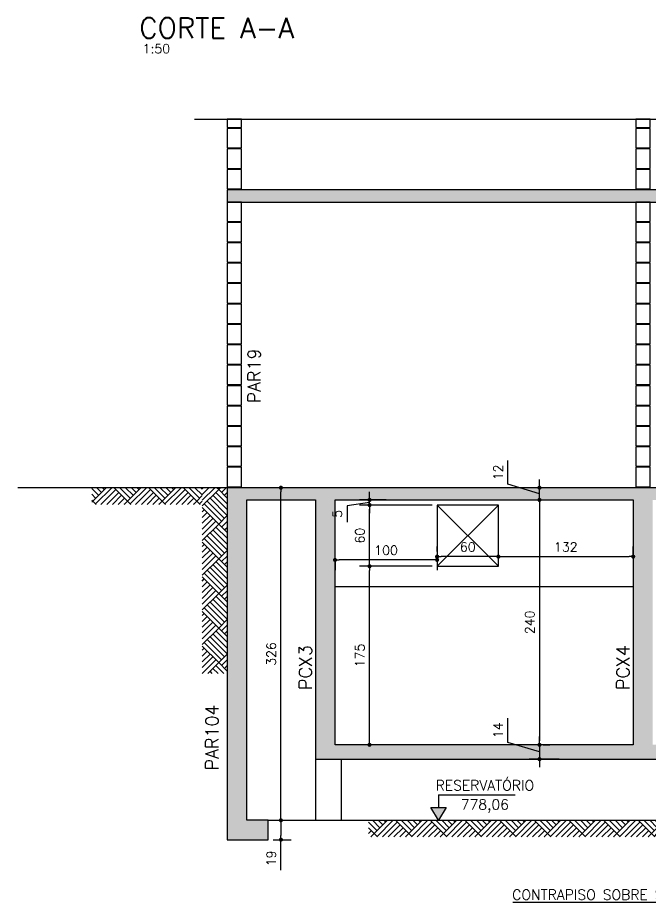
# Model space of a CAD drawing. Extents: x -39962 to 8542, y 35336 to 43602.
# Drawn here: x 5009 to 5628, y 36068 to 36935 of the extents above; entities that cross this region are included whole.
import ezdxf
from ezdxf.enums import TextEntityAlignment as Align

# ---------------------------------------------------------------- set-up
doc = ezdxf.new("R2010")
doc.units = 0
doc.layers.get('0').update_dxf_attribs({"linetype": 'CONTINUOUS'})
doc.layers.get('Defpoints').update_dxf_attribs({"linetype": 'CONTINUOUS'})
for name, color, linetype in [('COTA', 1, 'CONTINUOUS'), ('H2', 252, 'CONTINUOUS'), ('H6', 1, 'CONTINUOUS'), ('LINHA_FINA', 1, 'CONTINUOUS'), ('PENA_1', 1, 'CONTINUOUS'), ('PENA_3', 3, 'CONTINUOUS'), ('T1', 2, 'CONTINUOUS'), ('T2', 3, 'CONTINUOUS'), ('T3', 4, 'CONTINUOUS'), ('TEXTO', 3, 'CONTINUOUS'), ('VIGA', 3, 'CONTINUOUS')]:
    doc.layers.add(name, color=color, linetype=linetype)
doc.styles.add('COTA', font='romans.shx')
doc.styles.add('TEXTO', font='romans.shx', dxfattribs={"height": 10})
doc.styles.add('Texto1', font='romans.shx', dxfattribs={"height": 9})
doc.styles.add('Texto2', font='romans.shx', dxfattribs={"height": 12.5})
doc.styles.add('Texto3', font='romans.shx', dxfattribs={"height": 20})
doc.dimstyles.new('forma', dxfattribs={"dimscale": 5, "dimtxt": 1.8, "dimasz": 0.8, "dimexe": 2, "dimexo": 1, "dimgap": 1, "dimtad": 1, "dimdec": 1, "dimzin": 9, "dimdsep": 46, "dimtxsty": 'COTA', "dimblk1": 'DOT', "dimblk2": 'DOT', "dimsah": 1, "dimcen": 0, "dimdle": 1, "dimclrd": 256, "dimclre": 256, "dimclrt": 2, "dimadec": 0, "dimazin": 0, "dimtfac": 1, "dimtdec": 0, "dimtmove": 0, "dimatfit": 3, "dimfxl": 1, "dimtolj": 1, "dimtzin": 0, "dimarcsym": 0})

# ---------------------------------------------------------------- blocks, each defined once
blk = doc.blocks.new('_Dot')
at = {"color": 0, "linetype": 'ByBlock', "lineweight": -2}
blk.add_line((-0.5, 0), (-1, 0), dxfattribs=at)
at = {"color": 0, "linetype": 'ByBlock', "const_width": 0.5}
blk.add_lwpolyline([(-0.25, 0, 1), (0.25, 0, 1)], format="xyb", close=True, dxfattribs=at)
blk = doc.blocks.new('*D32')
at = {"layer": 'COTA', "lineweight": -2, "transparency": 16777216}
for p, q in [((5268.81, 36474.77), (5256.52, 36474.77)), ((5266.52, 36152.77), (5266.52, 36470.77)), ((5259.04, 36148.77), (5276.52, 36148.77))]:
    blk.add_line(p, q, dxfattribs=at)
at = {"layer": 'Defpoints', "color": 0, "transparency": 16777216}
for p in [(5266.52, 36474.77), (5273.81, 36474.77), (5254.04, 36148.77)]:
    blk.add_point(p, dxfattribs=at)
at = {"layer": 'COTA', "lineweight": -2, "transparency": 16777216, "xscale": 4, "yscale": 4, "zscale": 4}
for p, rotation in [((5266.52, 36474.77), 90), ((5266.52, 36148.77), 270)]:
    blk.add_blockref('_Dot', p, dxfattribs=dict(at, rotation=rotation))
at = {"layer": 'COTA', "color": 2, "transparency": 16777216, "insert": (5257.02, 36311.77), "char_height": 9, "attachment_point": 5, "rotation": 90, "style": 'COTA'}
blk.add_mtext('\\A1;326 ', dxfattribs=at)
blk = doc.blocks.new('*D15')
at = {"layer": 'COTA', "lineweight": -2, "transparency": 16777216}
for p, q in [((5523.49, 36462.77), (5529.77, 36462.77)), ((5519.77, 36458.77), (5519.77, 36226.77)), ((5523.49, 36222.77), (5529.77, 36222.77))]:
    blk.add_line(p, q, dxfattribs=at)
at = {"layer": 'Defpoints', "color": 0, "transparency": 16777216}
for p in [(5518.49, 36462.77), (5518.49, 36222.77), (5519.77, 36222.77)]:
    blk.add_point(p, dxfattribs=at)
at = {"layer": 'COTA', "lineweight": -2, "transparency": 16777216, "xscale": 4, "yscale": 4, "zscale": 4}
for p, rotation in [((5519.77, 36462.77), 90), ((5519.77, 36222.77), 270)]:
    blk.add_blockref('_Dot', p, dxfattribs=dict(at, rotation=rotation))
at = {"layer": 'COTA', "color": 2, "transparency": 16777216, "insert": (5510.27, 36342.77), "char_height": 9, "attachment_point": 5, "rotation": 90, "style": 'COTA'}
blk.add_mtext('\\A1;240 ', dxfattribs=at)
blk = doc.blocks.new('*D16')
at = {"layer": 'COTA', "lineweight": -2, "transparency": 16777216}
for p, q in [((5488.77, 36225.07), (5488.77, 36248.78)), ((5519.77, 36215.77), (5488.77, 36225.07)), ((5519.77, 36226.77), (5519.77, 36230.77)), ((5519.77, 36222.77), (5519.77, 36208.77)), ((5519.77, 36222.77), (5519.77, 36208.77)), ((5523.49, 36222.77), (5529.77, 36222.77)), ((5539.18, 36208.77), (5509.77, 36208.77)), ((5519.77, 36204.77), (5519.77, 36200.77))]:
    blk.add_line(p, q, dxfattribs=at)
at = {"layer": 'Defpoints', "color": 0, "transparency": 16777216}
for p in [(5518.49, 36222.77), (5519.77, 36208.77), (5544.18, 36208.77)]:
    blk.add_point(p, dxfattribs=at)
at = {"layer": 'COTA', "lineweight": -2, "transparency": 16777216, "xscale": 4, "yscale": 4, "zscale": 4}
for p, rotation in [((5519.77, 36222.77), 270), ((5519.77, 36208.77), 90)]:
    blk.add_blockref('_Dot', p, dxfattribs=dict(at, rotation=rotation))
at = {"layer": 'COTA', "color": 2, "transparency": 16777216, "insert": (5479.27, 36236.93), "char_height": 9, "attachment_point": 5, "rotation": 90, "style": 'COTA'}
blk.add_mtext('\\A1;14 ', dxfattribs=at)
blk = doc.blocks.new('*D17')
at = {"layer": 'COTA', "lineweight": -2, "transparency": 16777216}
for p, q in [((5488.77, 36478.07), (5488.77, 36501.36)), ((5519.77, 36468.77), (5488.77, 36478.07)), ((5519.77, 36478.77), (5519.77, 36482.77)), ((5523.12, 36474.77), (5509.77, 36474.77)), ((5519.77, 36462.77), (5519.77, 36474.77)), ((5519.77, 36462.77), (5519.77, 36474.77)), ((5523.49, 36462.77), (5529.77, 36462.77)), ((5519.77, 36458.77), (5519.77, 36454.77))]:
    blk.add_line(p, q, dxfattribs=at)
at = {"layer": 'Defpoints', "color": 0, "transparency": 16777216}
for p in [(5519.77, 36474.77), (5528.12, 36474.77), (5518.49, 36462.77)]:
    blk.add_point(p, dxfattribs=at)
at = {"layer": 'COTA', "lineweight": -2, "transparency": 16777216, "xscale": 4, "yscale": 4, "zscale": 4}
for p, rotation in [((5519.77, 36474.77), 270), ((5519.77, 36462.77), 90)]:
    blk.add_blockref('_Dot', p, dxfattribs=dict(at, rotation=rotation))
at = {"layer": 'COTA', "color": 2, "transparency": 16777216, "insert": (5479.27, 36489.71), "char_height": 9, "attachment_point": 5, "rotation": 90, "style": 'COTA'}
blk.add_mtext('\\A1;12 ', dxfattribs=at)
blk = doc.blocks.new('*D41')
at = {"layer": 'COTA', "lineweight": -2, "transparency": 16777216}
for p, q in [((5259.04, 36148.77), (5276.52, 36148.77)), ((5266.52, 36144.77), (5266.52, 36133.77)), ((5259.04, 36129.77), (5276.52, 36129.77)), ((5266.52, 36100.03), (5266.52, 36129.77))]:
    blk.add_line(p, q, dxfattribs=at)
at = {"layer": 'Defpoints', "color": 0, "transparency": 16777216}
for p in [(5254.04, 36148.77), (5254.04, 36129.77), (5266.52, 36129.77)]:
    blk.add_point(p, dxfattribs=at)
at = {"layer": 'COTA', "lineweight": -2, "transparency": 16777216, "xscale": 4, "yscale": 4, "zscale": 4}
for p, rotation in [((5266.52, 36148.77), 90), ((5266.52, 36129.77), 270)]:
    blk.add_blockref('_Dot', p, dxfattribs=dict(at, rotation=rotation))
at = {"layer": 'COTA', "color": 2, "transparency": 16777216, "insert": (5257.02, 36111.46), "char_height": 9, "attachment_point": 5, "rotation": 90, "style": 'COTA'}
blk.add_mtext('\\A1;19 ', dxfattribs=at)
blk = doc.blocks.new('elevação_d')
at = {"layer": 'LINHA_FINA', "linetype": 'Continuous'}
blk.add_hatch(color=256, dxfattribs=at).paths.add_polyline_path([(0, 0), (1.5, 2.5), (-1.5, 2.5)])
at = {"layer": 'LINHA_FINA'}
for p, q in [((0, 5), (0, 2.5)), ((0, 5), (15, 5)), ((0, 0), (-1.5, 2.5)), ((-1.5, 2.5), (1.5, 2.5)), ((1.5, 2.5), (0, 0))]:
    blk.add_line(p, q, dxfattribs=at)
at = {"layer": 'TEXTO', "linetype": 'Continuous', "style": 'TEXTO'}
for p in [(9.07, 5.25), (9.07, 1.5)]:
    blk.add_attdef('XXXX.XX', text='', height=2, dxfattribs=at).set_placement(p, align=Align.BOTTOM_CENTER)
blk = doc.blocks.new('*D42')
at = {"layer": 'COTA', "lineweight": -2, "transparency": 16777216}
for p, q in [((5414.54, 36397.77), (5343.35, 36397.77)), ((5353.35, 36226.77), (5353.35, 36393.77)), ((5373.57, 36222.77), (5343.35, 36222.77))]:
    blk.add_line(p, q, dxfattribs=at)
at = {"layer": 'Defpoints', "color": 0, "transparency": 16777216}
for p in [(5353.35, 36397.77), (5419.54, 36397.77), (5378.57, 36222.77)]:
    blk.add_point(p, dxfattribs=at)
at = {"layer": 'COTA', "lineweight": -2, "transparency": 16777216, "xscale": 4, "yscale": 4, "zscale": 4}
for p, rotation in [((5353.35, 36397.77), 90), ((5353.35, 36222.77), 270)]:
    blk.add_blockref('_Dot', p, dxfattribs=dict(at, rotation=rotation))
at = {"layer": 'COTA', "color": 2, "transparency": 16777216, "insert": (5343.85, 36310.27), "char_height": 9, "attachment_point": 5, "rotation": 90, "style": 'COTA'}
blk.add_mtext('\\A1;175 ', dxfattribs=at)
blk = doc.blocks.new('*D43')
at = {"layer": 'COTA', "lineweight": -2, "transparency": 16777216}
for p, q in [((5414.54, 36457.77), (5343.35, 36457.77)), ((5353.35, 36401.77), (5353.35, 36453.77)), ((5414.54, 36397.77), (5343.35, 36397.77))]:
    blk.add_line(p, q, dxfattribs=at)
at = {"layer": 'Defpoints', "color": 0, "transparency": 16777216}
for p in [(5353.35, 36457.77), (5419.54, 36457.77), (5419.54, 36397.77)]:
    blk.add_point(p, dxfattribs=at)
at = {"layer": 'COTA', "lineweight": -2, "transparency": 16777216, "xscale": 4, "yscale": 4, "zscale": 4}
for p, rotation in [((5353.35, 36457.77), 90), ((5353.35, 36397.77), 270)]:
    blk.add_blockref('_Dot', p, dxfattribs=dict(at, rotation=rotation))
at = {"layer": 'COTA', "color": 2, "transparency": 16777216, "insert": (5343.85, 36427.77), "char_height": 9, "attachment_point": 5, "rotation": 90, "style": 'COTA'}
blk.add_mtext('\\A1;60 ', dxfattribs=at)
blk = doc.blocks.new('*D44')
at = {"layer": 'COTA', "lineweight": -2, "transparency": 16777216}
for p, q in [((5353.35, 36466.77), (5353.35, 36470.77)), ((5353.35, 36460.27), (5331.35, 36457.14)), ((5369.74, 36462.77), (5343.35, 36462.77)), ((5353.35, 36457.77), (5353.35, 36462.77)), ((5353.35, 36457.77), (5353.35, 36462.77)), ((5331.35, 36457.14), (5331.35, 36441.14)), ((5414.54, 36457.77), (5343.35, 36457.77)), ((5353.35, 36453.77), (5353.35, 36449.77))]:
    blk.add_line(p, q, dxfattribs=at)
at = {"layer": 'Defpoints', "color": 0, "transparency": 16777216}
for p in [(5353.35, 36462.77), (5374.74, 36462.77), (5419.54, 36457.77)]:
    blk.add_point(p, dxfattribs=at)
at = {"layer": 'COTA', "lineweight": -2, "transparency": 16777216, "xscale": 4, "yscale": 4, "zscale": 4}
for p, rotation in [((5353.35, 36462.77), 270), ((5353.35, 36457.77), 90)]:
    blk.add_blockref('_Dot', p, dxfattribs=dict(at, rotation=rotation))
at = {"layer": 'COTA', "color": 2, "transparency": 16777216, "insert": (5321.85, 36449.14), "char_height": 9, "attachment_point": 5, "rotation": 90, "style": 'COTA'}
blk.add_mtext('\\A1;5 ', dxfattribs=at)
blk = doc.blocks.new('*D46')
at = {"layer": 'COTA', "lineweight": -2, "transparency": 16777216}
for p, q in [((5319.54, 36403.07), (5319.54, 36393.97)), ((5415.54, 36403.97), (5323.54, 36403.97)), ((5419.54, 36403.07), (5419.54, 36393.97))]:
    blk.add_line(p, q, dxfattribs=at)
at = {"layer": 'Defpoints', "color": 0, "transparency": 16777216}
for p in [(5319.54, 36408.07), (5419.54, 36408.07), (5319.54, 36403.97)]:
    blk.add_point(p, dxfattribs=at)
at = {"layer": 'COTA', "lineweight": -2, "transparency": 16777216, "xscale": 4, "yscale": 4, "zscale": 4, "rotation": 180}
blk.add_blockref('_Dot', (5319.54, 36403.97), dxfattribs=at)
at = {"layer": 'COTA', "lineweight": -2, "transparency": 16777216, "xscale": 4, "yscale": 4, "zscale": 4}
blk.add_blockref('_Dot', (5419.54, 36403.97), dxfattribs=at)
at = {"layer": 'COTA', "color": 2, "transparency": 16777216, "insert": (5369.54, 36413.47), "char_height": 9, "attachment_point": 5, "style": 'COTA'}
blk.add_mtext('\\A1;100 ', dxfattribs=at)
blk = doc.blocks.new('*D47')
at = {"layer": 'COTA', "lineweight": -2, "transparency": 16777216}
for p, q in [((5479.54, 36408.97), (5479.54, 36417.21)), ((5611.54, 36408.97), (5611.54, 36417.21)), ((5483.54, 36407.21), (5607.54, 36407.21))]:
    blk.add_line(p, q, dxfattribs=at)
at = {"layer": 'Defpoints', "color": 0, "transparency": 16777216}
for p in [(5611.54, 36407.21), (5479.54, 36403.97), (5611.54, 36403.97)]:
    blk.add_point(p, dxfattribs=at)
at = {"layer": 'COTA', "lineweight": -2, "transparency": 16777216, "xscale": 4, "yscale": 4, "zscale": 4, "rotation": 180}
blk.add_blockref('_Dot', (5479.54, 36407.21), dxfattribs=at)
at = {"layer": 'COTA', "lineweight": -2, "transparency": 16777216, "xscale": 4, "yscale": 4, "zscale": 4}
blk.add_blockref('_Dot', (5611.54, 36407.21), dxfattribs=at)
at = {"layer": 'COTA', "color": 2, "transparency": 16777216, "insert": (5545.54, 36416.71), "char_height": 9, "attachment_point": 5, "style": 'COTA'}
blk.add_mtext('\\A1;132 ', dxfattribs=at)
blk = doc.blocks.new('*D50')
at = {"layer": 'COTA', "lineweight": -2, "transparency": 16777216}
for p, q in [((5419.54, 36412.21), (5419.54, 36417.21)), ((5479.54, 36408.97), (5479.54, 36417.21)), ((5475.54, 36407.21), (5423.54, 36407.21))]:
    blk.add_line(p, q, dxfattribs=at)
at = {"layer": 'Defpoints', "color": 0, "transparency": 16777216}
for p in [(5419.54, 36407.21), (5419.54, 36407.21), (5479.54, 36403.97)]:
    blk.add_point(p, dxfattribs=at)
at = {"layer": 'COTA', "lineweight": -2, "transparency": 16777216, "xscale": 4, "yscale": 4, "zscale": 4, "rotation": 180}
blk.add_blockref('_Dot', (5419.54, 36407.21), dxfattribs=at)
at = {"layer": 'COTA', "lineweight": -2, "transparency": 16777216, "xscale": 4, "yscale": 4, "zscale": 4}
blk.add_blockref('_Dot', (5479.54, 36407.21), dxfattribs=at)
at = {"layer": 'COTA', "color": 2, "transparency": 16777216, "insert": (5449.54, 36416.71), "char_height": 9, "attachment_point": 5, "style": 'COTA'}
blk.add_mtext('\\A1;60 ', dxfattribs=at)

msp = doc.modelspace()

# ---------------------------------------------------------------- hatches: boundary and pattern name
at = {"layer": 'H2'}
for points in [[(5214.04, 36754.77), (6254.23, 36754.77), (6254.23, 36766.77), (5214.04, 36766.77)], [(6248.14, 36462.77), (6242.68, 36464.35), (6265.77, 36467.68), (6254.23, 36471.01), (6254.23, 36474.77), (5214.04, 36474.77), (5214.04, 36129.77), (5254.04, 36129.77), (5254.04, 36148.77), (5233.04, 36148.77), (5233.04, 36462.77), (5300.54, 36462.77), (5300.54, 36397.82), (5319.54, 36397.82), (5319.54, 36462.77), (5611.54, 36462.77), (5611.54, 36397.82), (5630.54, 36397.82), (5630.54, 36462.77), (5922.54, 36462.77), (5922.54, 36397.82), (5941.54, 36397.82), (5941.54, 36462.77)], [(5941.54, 36177.77), (5941.54, 36397.82), (5922.54, 36397.82), (5922.54, 36222.77), (5630.54, 36222.77), (5630.54, 36397.82), (5611.54, 36397.82), (5611.54, 36222.77), (5319.54, 36222.77), (5319.54, 36397.82), (5300.54, 36397.82), (5300.54, 36208.77), (5941.54, 36208.77)]]:
    msp.add_hatch(color=256, dxfattribs=at).paths.add_polyline_path(points)
at = {"layer": 'H6'}
h = msp.add_hatch(dxfattribs=at)
h.set_pattern_fill('AR-PARQ1', color=256, scale=2, angle=45, style=0)
h.set_pattern_definition([(135, (7254.503, -228.66), (-33.941125, 0), [24, -24]), (135, (7257.332, -225.832), (-33.941125, 0), [24, -24]), (135, (7260.16, -223.003), (-33.941125, 0), [24, -24]), (135, (7262.988, -220.175), (-33.941125, 0), [24, -24]), (135, (7265.817, -217.346), (-33.941125, 0), [24, -24]), (135, (7268.645, -214.518), (-33.941125, 0), [24, -24]), (135, (7271.474, -211.69), (-33.941125, 0), [24, -24]), (45, (7237.533, -211.69), (33.941125, 0), [24, -24]), (45, (7234.704, -208.86), (33.941125, 0), [24, -24]), (45, (7231.876, -206.033), (33.941125, 0), [24, -24]), (45, (7229.047, -203.204), (33.941125, 0), [24, -24]), (45, (7226.22, -200.376), (33.941125, 0), [24, -24]), (45, (7223.39, -197.547), (33.941125, 0), [24, -24]), (45, (7220.562, -194.72), (33.941125, 0), [24, -24])])
h.paths.add_polyline_path([(5189.49, 36458.46), (5189.49, 36474.77), (5081.33, 36474.77), (5081.33, 36458.46)])
h = msp.add_hatch(dxfattribs=at)
h.set_pattern_fill('AR-PARQ1', color=256, scale=2, angle=45, style=0)
h.set_pattern_definition([(135, (7242.09, -115.567), (-33.941125, 0), [24, -24]), (135, (7244.918, -112.739), (-33.941125, 0), [24, -24]), (135, (7247.747, -109.91), (-33.941125, 0), [24, -24]), (135, (7250.575, -107.082), (-33.941125, 0), [24, -24]), (135, (7253.403, -104.253), (-33.941125, 0), [24, -24]), (135, (7256.232, -101.425), (-33.941125, 0), [24, -24]), (135, (7259.06, -98.596), (-33.941125, 0), [24, -24]), (45, (7225.12, -98.596), (33.941125, 0), [24, -24]), (45, (7222.29, -95.768), (33.941125, 0), [24, -24]), (45, (7219.462, -92.94), (33.941125, 0), [24, -24]), (45, (7216.634, -90.11), (33.941125, 0), [24, -24]), (45, (7213.805, -87.283), (33.941125, 0), [24, -24]), (45, (7210.977, -84.454), (33.941125, 0), [24, -24]), (45, (7208.149, -81.626), (33.941125, 0), [24, -24])])
h.paths.add_polyline_path([(5189.49, 36292.6), (5214.04, 36292.6), (5213.69, 36474.77), (5189.49, 36474.77)])
h = msp.add_hatch(dxfattribs=at)
h.set_pattern_fill('AR-PARQ1', color=256, scale=2, angle=45, style=0)
h.set_pattern_definition([(135, (7699.82, -554.66), (-33.941125, 0), [24, -24]), (135, (7702.648, -551.832), (-33.941125, 0), [24, -24]), (135, (7705.477, -549.003), (-33.941125, 0), [24, -24]), (135, (7708.305, -546.175), (-33.941125, 0), [24, -24]), (135, (7711.134, -543.346), (-33.941125, 0), [24, -24]), (135, (7713.962, -540.518), (-33.941125, 0), [24, -24]), (135, (7716.79, -537.69), (-33.941125, 0), [24, -24]), (45, (7682.85, -537.69), (33.941125, 0), [24, -24]), (45, (7680.02, -534.86), (33.941125, 0), [24, -24]), (45, (7677.193, -532.033), (33.941125, 0), [24, -24]), (45, (7674.364, -529.204), (33.941125, 0), [24, -24]), (45, (7671.536, -526.376), (33.941125, 0), [24, -24]), (45, (7668.707, -523.547), (33.941125, 0), [24, -24]), (45, (7665.88, -520.72), (33.941125, 0), [24, -24])])
h.paths.add_polyline_path([(5634.81, 36132.46), (5634.81, 36148.77), (5352.29, 36148.77), (5352.29, 36132.46)])

# ---------------------------------------------------------------- linework, layer by layer
at = {"layer": 'COTA'}
msp.add_line((5254.04, 36148.77), (5916.54, 36148.77), dxfattribs=at)
at = {"layer": 'LINHA_FINA'}
for p, q in [((5182, 36836.09), (5730.2, 36836.09)), ((5493.61, 36068.4), (5692.01, 36068.4))]:
    msp.add_line(p, q, dxfattribs=at)
at = {"layer": 'PENA_1'}
for p, q in [((5214.04, 36474.77), (5008.79, 36474.77)), ((5319.54, 36377.77), (5611.54, 36377.77)), ((5300.54, 36208.77), (5300.54, 36148.77)), ((5325.54, 36208.77), (5325.54, 36148.77))]:
    msp.add_line(p, q, dxfattribs=at)
for points in [[(5228.04, 36836.09), (5214.04, 36836.09), (5214.04, 36827.77), (5228.04, 36827.77), (5228.04, 36836.09)], [(5628.04, 36836.09), (5614.04, 36836.09), (5614.04, 36827.77), (5628.04, 36827.77), (5628.04, 36836.09)], [(5228.04, 36826.77), (5214.04, 36826.77), (5214.04, 36807.77), (5228.04, 36807.77), (5228.04, 36826.77)], [(5628.04, 36826.77), (5614.04, 36826.77), (5614.04, 36807.77), (5628.04, 36807.77), (5628.04, 36826.77)], [(5228.04, 36806.77), (5214.04, 36806.77), (5214.04, 36787.77), (5228.04, 36787.77), (5228.04, 36806.77)], [(5628.04, 36806.77), (5614.04, 36806.77), (5614.04, 36787.77), (5628.04, 36787.77), (5628.04, 36806.77)], [(5228.04, 36786.77), (5214.04, 36786.77), (5214.04, 36767.77), (5228.04, 36767.77), (5228.04, 36786.77)], [(5628.04, 36786.77), (5614.04, 36786.77), (5614.04, 36767.77), (5628.04, 36767.77), (5628.04, 36786.77)], [(5228.04, 36754.77), (5214.04, 36754.77), (5214.04, 36735.77), (5228.04, 36735.77), (5228.04, 36754.77)], [(5628.04, 36754.77), (5614.04, 36754.77), (5614.04, 36735.77), (5628.04, 36735.77), (5628.04, 36754.77)], [(5228.04, 36734.77), (5214.04, 36734.77), (5214.04, 36715.77), (5228.04, 36715.77), (5228.04, 36734.77)], [(5628.04, 36734.77), (5614.04, 36734.77), (5614.04, 36715.77), (5628.04, 36715.77), (5628.04, 36734.77)], [(5228.04, 36714.77), (5214.04, 36714.77), (5214.04, 36695.77), (5228.04, 36695.77), (5228.04, 36714.77)], [(5628.04, 36714.77), (5614.04, 36714.77), (5614.04, 36695.77), (5628.04, 36695.77), (5628.04, 36714.77)], [(5228.04, 36694.77), (5214.04, 36694.77), (5214.04, 36675.77), (5228.04, 36675.77), (5228.04, 36694.77)], [(5628.04, 36694.77), (5614.04, 36694.77), (5614.04, 36675.77), (5628.04, 36675.77), (5628.04, 36694.77)], [(5228.04, 36674.77), (5214.04, 36674.77), (5214.04, 36655.77), (5228.04, 36655.77), (5228.04, 36674.77)], [(5628.04, 36674.77), (5614.04, 36674.77), (5614.04, 36655.77), (5628.04, 36655.77), (5628.04, 36674.77)], [(5228.04, 36654.77), (5214.04, 36654.77), (5214.04, 36635.77), (5228.04, 36635.77), (5228.04, 36654.77)], [(5628.04, 36654.77), (5614.04, 36654.77), (5614.04, 36635.77), (5628.04, 36635.77), (5628.04, 36654.77)], [(5228.04, 36634.77), (5214.04, 36634.77), (5214.04, 36615.77), (5228.04, 36615.77), (5228.04, 36634.77)], [(5628.04, 36634.77), (5614.04, 36634.77), (5614.04, 36615.77), (5628.04, 36615.77), (5628.04, 36634.77)], [(5228.04, 36614.77), (5214.04, 36614.77), (5214.04, 36595.77), (5228.04, 36595.77), (5228.04, 36614.77)], [(5628.04, 36614.77), (5614.04, 36614.77), (5614.04, 36595.77), (5628.04, 36595.77), (5628.04, 36614.77)], [(5228.04, 36594.77), (5214.04, 36594.77), (5214.04, 36575.77), (5228.04, 36575.77), (5228.04, 36594.77)], [(5628.04, 36594.77), (5614.04, 36594.77), (5614.04, 36575.77), (5628.04, 36575.77), (5628.04, 36594.77)], [(5228.04, 36574.77), (5214.04, 36574.77), (5214.04, 36555.77), (5228.04, 36555.77), (5228.04, 36574.77)], [(5628.04, 36574.77), (5614.04, 36574.77), (5614.04, 36555.77), (5628.04, 36555.77), (5628.04, 36574.77)], [(5228.04, 36554.77), (5214.04, 36554.77), (5214.04, 36535.77), (5228.04, 36535.77), (5228.04, 36554.77)], [(5628.04, 36554.77), (5614.04, 36554.77), (5614.04, 36535.77), (5628.04, 36535.77), (5628.04, 36554.77)], [(5228.04, 36534.77), (5214.04, 36534.77), (5214.04, 36515.77), (5228.04, 36515.77), (5228.04, 36534.77)], [(5628.04, 36534.77), (5614.04, 36534.77), (5614.04, 36515.77), (5628.04, 36515.77), (5628.04, 36534.77)], [(5228.04, 36514.77), (5214.04, 36514.77), (5214.04, 36495.77), (5228.04, 36495.77), (5228.04, 36514.77)], [(5628.04, 36514.77), (5614.04, 36514.77), (5614.04, 36495.77), (5628.04, 36495.77), (5628.04, 36514.77)], [(5228.04, 36494.77), (5214.04, 36494.77), (5214.04, 36475.77), (5228.04, 36475.77), (5228.04, 36494.77)], [(5628.04, 36494.77), (5614.04, 36494.77), (5614.04, 36475.77), (5628.04, 36475.77), (5628.04, 36494.77)], [(5419.54, 36397.77), (5479.54, 36457.77)], [(5479.54, 36397.77), (5419.54, 36457.77)]]:
    msp.add_lwpolyline(points, dxfattribs=at)
at = {"layer": 'PENA_3'}
msp.add_lwpolyline([(5214.04, 36754.77), (6254.23, 36754.77), (6254.23, 36766.77), (5214.04, 36766.77), (5214.04, 36754.77)], dxfattribs=at)
at = {"layer": 'VIGA'}
for points in [[(6254.23, 36474.77), (5214.04, 36474.77), (5214.04, 36129.77), (5254.04, 36129.77), (5254.04, 36148.77), (5233.04, 36148.77), (5233.04, 36462.77), (5300.54, 36462.77), (5300.54, 36208.77), (5941.54, 36208.77), (5941.54, 36462.77), (6254.23, 36462.77)], [(5419.54, 36457.77), (5419.54, 36397.77), (5479.54, 36397.77), (5479.54, 36457.77), (5419.54, 36457.77)]]:
    msp.add_lwpolyline(points, dxfattribs=at)
msp.add_lwpolyline([(5611.54, 36462.77), (5611.54, 36222.77), (5319.54, 36222.77), (5319.54, 36462.77)], close=True, dxfattribs=at)

# ---------------------------------------------------------------- block references
at = {"layer": 'PENA_3'}
ref = msp.add_blockref('elevação_d', (5420.95, 36148.77), dxfattribs=dict(at, xscale=5, yscale=5, zscale=5))
ref.add_attrib('XXXX.XX', 'RESERVATÓRIO', dxfattribs={"layer": 'TEXTO', "linetype": 'Continuous', "height": 10, "style": 'TEXTO'}).set_placement((5466.3, 36175.02), align=Align.BOTTOM_CENTER)
ref.add_attrib('XXXX.XX', '778,06', dxfattribs={"layer": 'TEXTO', "linetype": 'Continuous', "height": 10, "style": 'TEXTO'}).set_placement((5466.3, 36156.27), align=Align.BOTTOM_CENTER)

# ---------------------------------------------------------------- texts
at = {"layer": 'T1', "style": 'Texto1'}
msp.add_text('1:50', height=9, dxfattribs=at).set_placement((5131.06, 36900.53))
at = {"layer": 'T2', "style": 'Texto2'}
for s, p in [('PAR19', (5246.55, 36557.61)), ('PCX3', (5296.79, 36276.54)), ('PCX4', (5607.79, 36276.54)), ('PAR104', (5205.29, 36197.85))]:
    msp.add_text(s, height=12.5, rotation=90, dxfattribs=at).set_placement(p)
at = {"layer": 'T3', "style": 'Texto3'}
msp.add_text('CORTE A-A', height=20, dxfattribs=at).set_placement((5127.83, 36915.43))
at = {"layer": 'TEXTO', "style": 'TEXTO'}
msp.add_text('CONTRAPISO SOBRE SOLO', height=10, dxfattribs=at).set_placement((5493.06, 36070.85))

# ---------------------------------------------------------------- dimensions: what is measured, and where the dimension line sits
at = {"layer": 'COTA'}
for base, p1, p2, override, picture, middle in [((5519.77, 36474.77), (5518.49, 36462.77), (5528.12, 36474.77), {"dimpost": ' ', "dimtmove": 1}, '*D17', (5479.27, 36483.07)), ((5266.52, 36474.77), (5254.04, 36148.77), (5273.81, 36474.77), {"dimpost": ' '}, '*D32', (5257.02, 36311.77)), ((5353.35, 36457.77), (5419.54, 36397.77), (5419.54, 36457.77), {"dimpost": ' ', "dimtmove": 1}, '*D43', (5343.85, 36427.77)), ((5519.77, 36222.77), (5518.49, 36462.77), (5518.49, 36222.77), {"dimpost": ' '}, '*D15', (5510.27, 36342.77)), ((5353.35, 36397.77), (5378.57, 36222.77), (5419.54, 36397.77), {"dimpost": ' '}, '*D42', (5343.85, 36310.27)), ((5519.77, 36208.77), (5518.49, 36222.77), (5544.18, 36208.77), {"dimpost": ' ', "dimtmove": 1}, '*D16', (5479.27, 36230.07))]:
    dim = msp.add_linear_dim(base=base, p1=p1, p2=p2, angle=90, dimstyle='forma', override=override, dxfattribs=at)
    dim.commit()
    dim.dimension.update_dxf_attribs({"geometry": picture, "text_midpoint": middle})
for base, p1, p2, picture, middle in [((5353.35, 36462.77), (5419.54, 36457.77), (5374.74, 36462.77), '*D44', (5331.35, 36452.14)), ((5266.52, 36129.77), (5254.04, 36148.77), (5254.04, 36129.77), '*D41', (5266.52, 36111.46))]:
    dim = msp.add_linear_dim(base=base, p1=p1, p2=p2, angle=90, dimstyle='forma', override={"dimpost": ' ', "dimtmove": 1}, dxfattribs=at)
    dim.commit()
    dim.dimension.update_dxf_attribs({"geometry": picture, "text_midpoint": middle, "dimtype": 128})
for base, p1, p2, override, picture, middle in [((5319.54, 36403.97), (5419.54, 36408.07), (5319.54, 36408.07), {"dimpost": ' '}, '*D46', (5369.54, 36413.47)), ((5419.54, 36407.21), (5479.54, 36403.97), (5419.54, 36407.21), {"dimpost": ' ', "dimtmove": 1}, '*D50', (5449.54, 36416.71)), ((5611.54, 36407.21), (5479.54, 36403.97), (5611.54, 36403.97), {"dimpost": ' '}, '*D47', (5545.54, 36416.71))]:
    dim = msp.add_linear_dim(base=base, p1=p1, p2=p2, dimstyle='forma', override=override, dxfattribs=at)
    dim.commit()
    dim.dimension.update_dxf_attribs({"geometry": picture, "text_midpoint": middle})

doc.saveas('drawing.dxf')
